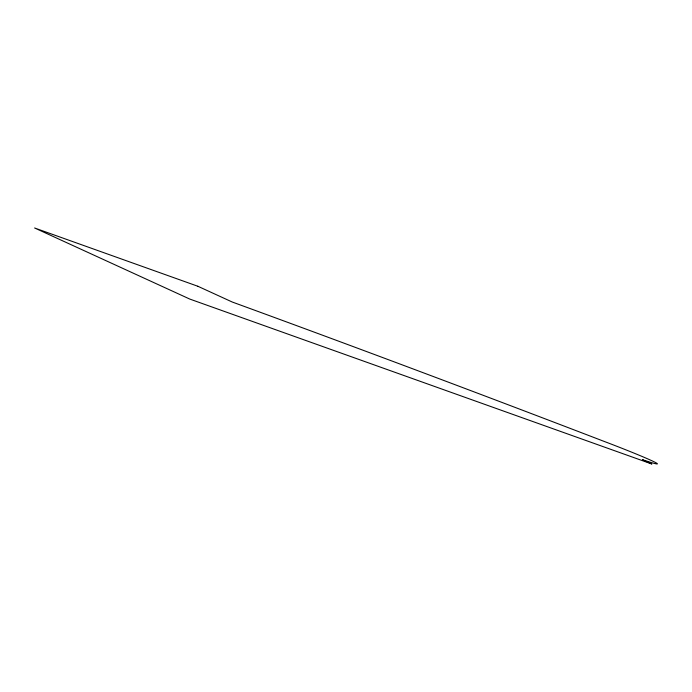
<?xml version="1.0" encoding="UTF-8"?>
<svg xmlns="http://www.w3.org/2000/svg" width="692" height="692" viewBox="0 0 692 692"><rect width="100%" height="100%" fill="white"/><g stroke="black" fill="none" stroke-linecap="round" stroke-linejoin="round"><path stroke-width="1.04" d="M197.817 286.246L34.6 227.979L189.755 299.056L651.864 464.021L642.461 459.713A56.865 2.085 20.8 0 0 653.014 461.279A56.865 2.085 20.8 0 0 603.372 441.115A917.497 33.623 20.8 0 0 232.296 302.041L197.817 286.246"/></g></svg>
